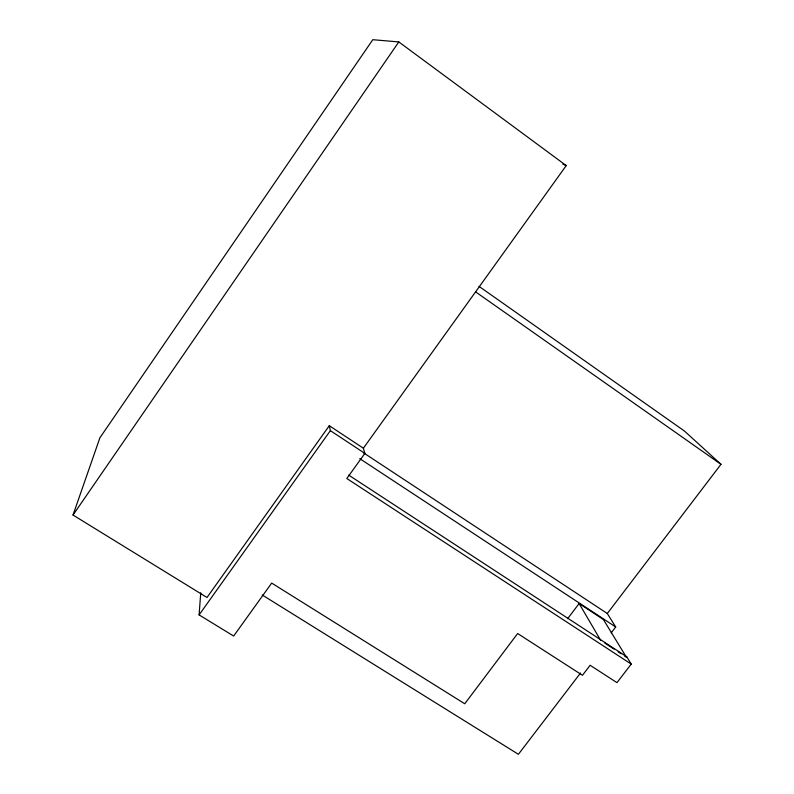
<?xml version="1.0" encoding="UTF-8"?>
<svg xmlns="http://www.w3.org/2000/svg" width="794" height="794" viewBox="0 0 794 794"><rect width="100%" height="100%" fill="white"/><g stroke="black" fill="none" stroke-linecap="round" stroke-linejoin="round"><path stroke-width="1.19" d="M348.655 475.08L626.744 656.767L631.23 664.102L616.968 682.641L590.121 665.263L582.468 675.287L517.648 633.523L464.758 703.772L271.687 583.084L233.654 636.034L199.105 614.903L200.743 592.771M363.374 448.213L329.292 425.713L207.006 597.495L73.018 515.048L99.905 437.792L372.793 39.7L398.816 41.933L566.241 165.589L363.374 448.213L364.863 453.394L346.819 478.514L631.23 664.102M73.018 515.048L398.816 41.933M199.105 614.903L330.373 430.646L329.292 425.713M567.66 618.655L579.124 603.529L603.351 619.459L626.406 657.204L626.744 656.767M611.221 632.858L615.707 626.982L607.301 613.504L720.982 464.311L684.428 431.023L479.02 286.366M580.533 673.014L518.413 754.3L262.209 594.974M562.817 164.15L566.241 165.589M604.849 643.12L614.09 649.155M618.198 651.844L621.275 653.849M624.352 655.864L626.406 657.204M359.761 458.654L615.707 626.982M330.373 430.646L364.863 453.394M363.533 452.818L607.301 613.504M475.556 291.835L720.982 464.311M579.124 603.529L600.74 640.44"/></g></svg>
